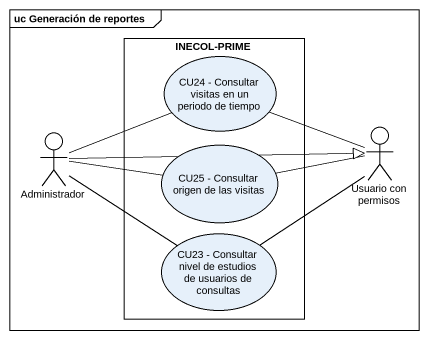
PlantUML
@startuml
mainframe uc Generación de reportes
rectangle "INECOL-PRIME" as INECOL_PRIME {
  usecase "CU24 - Consultar visitas en un periodo de tiempo" as CU24_Consultar_visitas_en
  usecase "CU25 - Consultar origen de las visitas" as CU25_Consultar_origen_de
  usecase "CU23 - Consultar nivel de estudios de usuarios de consultas" as CU23_Consultar_nivel_de
}
actor Administrador
actor "Usuario con permisos" as Usuario_con_permisos
Administrador -right- CU24_Consultar_visitas_en
Administrador -right- CU25_Consultar_origen_de
Administrador -right-|> Usuario_con_permisos
Administrador -right- CU23_Consultar_nivel_de
Usuario_con_permisos -left- CU24_Consultar_visitas_en
Usuario_con_permisos -left- CU25_Consultar_origen_de
Usuario_con_permisos -- CU23_Consultar_nivel_de
@enduml
